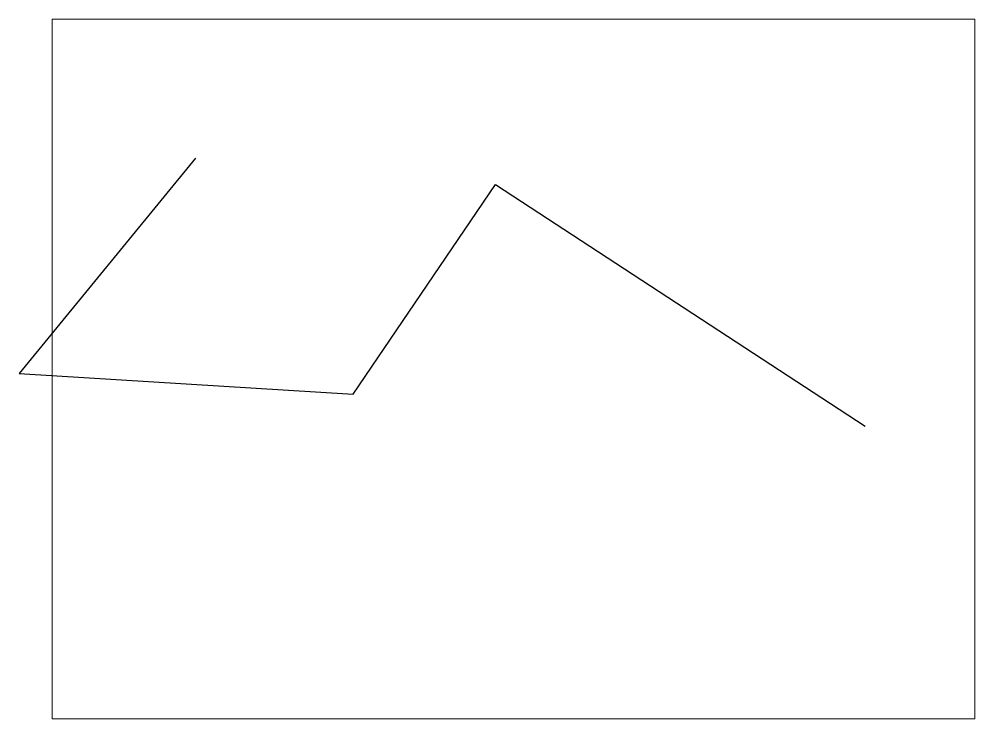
# Paper-space layout 'Layout1' of a CAD drawing. Extents: x 18 to 231, y 20 to 176.
import ezdxf

# ---------------------------------------------------------------- set-up
doc = ezdxf.new("R2010")
doc.units = 0
doc.layers.get('0').update_dxf_attribs({"linetype": 'CONTINUOUS'})
doc.layers.add('AUX_01', color=1, linetype='CONTINUOUS')

psp = doc.layouts.get("Layout1")

# ---------------------------------------------------------------- linework, layer by layer
at = {"layer": 'AUX_01'}
for p, q in [((57.65, 144.48), (18.37, 96.46)), ((92.76, 91.86), (124.53, 138.64)), ((124.53, 138.64), (206.87, 84.76)), ((18.37, 96.46), (92.76, 91.86))]:
    psp.add_line(p, q, dxfattribs=at)

# ---------------------------------------------------------------- viewports
at = {"layer": '0'}
psp.add_viewport(center=(128.5, 97.5), size=(205.6, 156), view_center_point=(210, 148.5), view_height=322.5792, dxfattribs=at)

doc.saveas('drawing.dxf')
